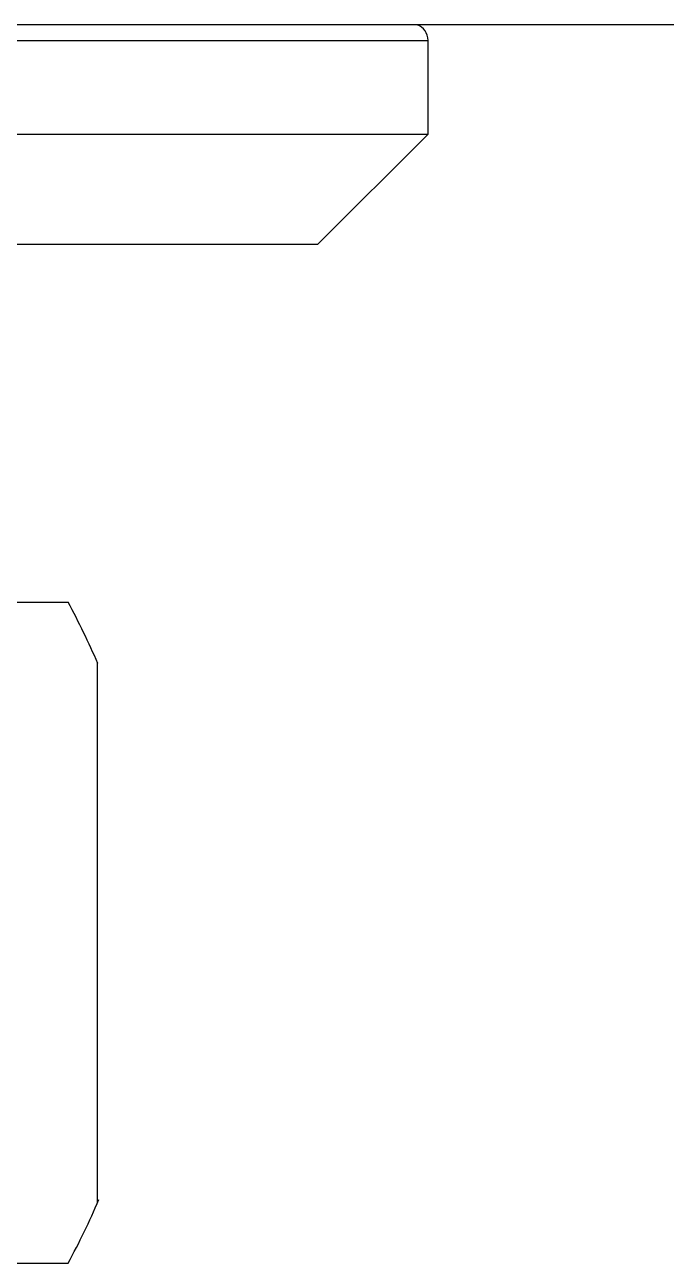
# Model space of a CAD drawing. Extents: x 4791 to 7950, y -233 to 2082.
# Drawn here: x 6684.78 to 6696.42, y 269.94 to 292.42 of the extents above; entities that cross this region are included whole.
import ezdxf

# ---------------------------------------------------------------- set-up
doc = ezdxf.new("R2010")
doc.units = 0
doc.header["$LTSCALE"] = 10
doc.header["$MEASUREMENT"] = 0
doc.layers.add('1', color=7, linetype='CONTINUOUS', true_color=0xffffff)

msp = doc.modelspace()

# ---------------------------------------------------------------- linework, layer by layer
at = {"layer": '1', "color": 7, "linetype": 'Continuous', "lineweight": -3}
for p, q in [((6757.101, 292.422), (6631.927, 292.422)), ((6674.101, 292.139), (6692.101, 292.139)), ((6692.101, 290.439), (6692.101, 292.139)), ((6674.101, 290.439), (6692.101, 290.439)), ((6690.101, 288.439), (6692.101, 290.439)), ((6674.101, 288.439), (6690.101, 288.439)), ((6674.101, 281.939), (6685.567, 281.939)), ((6674.101, 269.939), (6685.567, 269.939))]:
    msp.add_line(p, q, dxfattribs=at)
for centre, radius, start, end in [((6691.801, 292.139), 0.3, 0, 70.5487), ((6674.601, 275.939), 12.5, 23.0207, 28.6854), ((6674.601, 275.939), 12.5, 331.3146, 337.2015)]:
    msp.add_arc(centre, radius, start, end, dxfattribs=at)
msp.add_open_spline([(6686.101, 271.04), (6686.101, 271.04), (6686.101, 271.041), (6686.101, 271.043), (6686.101, 271.052), (6686.101, 271.074), (6686.101, 271.079), (6686.101, 271.089), (6686.101, 271.106), (6686.101, 271.128), (6686.101, 271.176), (6686.101, 271.256), (6686.101, 271.364), (6686.101, 271.457), (6686.101, 271.49), (6686.101, 271.542), (6686.101, 271.559), (6686.101, 271.596), (6686.101, 271.614), (6686.101, 271.71), (6686.101, 271.875), (6686.101, 272.065), (6686.101, 272.268), (6686.101, 272.375), (6686.101, 272.518), (6686.101, 272.547), (6686.101, 272.606), (6686.101, 272.695), (6686.101, 272.786), (6686.101, 272.973), (6686.101, 273.23), (6686.101, 273.505), (6686.101, 273.719), (6686.101, 273.791), (6686.101, 273.901), (6686.101, 273.938), (6686.101, 274.013), (6686.101, 274.05), (6686.101, 274.237), (6686.101, 274.541), (6686.101, 274.853), (6686.101, 275.169), (6686.101, 275.329), (6686.101, 275.532), (6686.101, 275.573), (6686.101, 275.654), (6686.101, 275.775), (6686.101, 275.897), (6686.101, 276.139), (6686.101, 276.46), (6686.101, 276.778), (6686.101, 276.976), (6686.101, 277.016), (6686.101, 277.095), (6686.101, 277.135), (6686.101, 277.253), (6686.101, 277.331), (6686.101, 277.562), (6686.101, 277.864), (6686.101, 278.152), (6686.101, 278.364), (6686.101, 278.433), (6686.101, 278.536), (6686.101, 278.571), (6686.101, 278.639), (6686.101, 278.672), (6686.101, 278.839), (6686.101, 278.967), (6686.101, 279.211), (6686.101, 279.445), (6686.101, 279.658), (6686.101, 279.783), (6686.101, 279.808), (6686.101, 279.857), (6686.101, 279.929), (6686.101, 279.997), (6686.101, 280.127), (6686.101, 280.288), (6686.101, 280.421), (6686.101, 280.51), (6686.101, 280.538), (6686.101, 280.578), (6686.101, 280.59), (6686.101, 280.615), (6686.101, 280.627), (6686.101, 280.683), (6686.101, 280.758), (6686.101, 280.802), (6686.101, 280.831), (6686.101, 280.838), (6686.101, 280.838)], degree=3, knots=[0, 0, 0, 0, 0.003681, 0.003681, 0.034868, 0.034868, 0.042665, 0.042665, 0.050461, 0.066055, 0.066055, 0.097241, 0.128428, 0.128428, 0.144021, 0.144021, 0.151818, 0.151818, 0.159614, 0.159614, 0.190801, 0.221988, 0.221988, 0.253174, 0.253174, 0.260971, 0.260971, 0.268768, 0.284361, 0.284361, 0.315548, 0.346734, 0.346734, 0.362327, 0.362327, 0.370124, 0.370124, 0.377921, 0.377921, 0.409107, 0.440294, 0.440294, 0.471481, 0.471481, 0.479277, 0.479277, 0.487074, 0.502667, 0.502667, 0.533854, 0.565041, 0.565041, 0.572837, 0.572837, 0.580634, 0.580634, 0.596227, 0.596227, 0.627414, 0.6586, 0.6586, 0.674194, 0.674194, 0.68199, 0.68199, 0.689787, 0.689787, 0.720974, 0.720974, 0.75216, 0.783347, 0.783347, 0.791144, 0.791144, 0.79894, 0.814534, 0.814534, 0.84572, 0.876907, 0.876907, 0.8925, 0.8925, 0.900297, 0.900297, 0.908093, 0.908093, 0.93928, 0.970467, 0.970467, 1, 1, 1, 1], dxfattribs=at)

doc.saveas('drawing.dxf')
